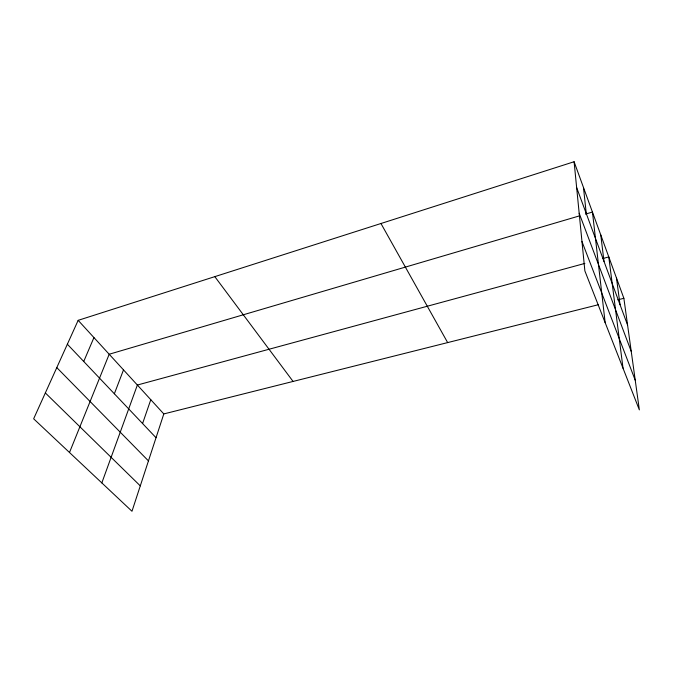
<?xml version="1.0" encoding="UTF-8"?>
<svg xmlns="http://www.w3.org/2000/svg" width="673" height="673" viewBox="0 0 673 673"><rect width="100%" height="100%" fill="white"/><g stroke="black" fill="none" stroke-linecap="round" stroke-linejoin="round"><path stroke-width="1.01" d="M598.448 304.692L163.808 413.929L131.984 511.261L33.65 418.799L78.161 320.34L574.094 161.739L623.871 298.299L639.35 409.882L584.871 270.891L574.094 161.739M142.583 423.536L150.794 399.703M101.825 482.903L137.368 385.032L584.879 263.412M114.36 393.772L123.504 369.881M69.496 452.508L109.186 354.242L579.386 215.907M83.73 361.485L93.942 337.577M585.409 214.132L592.442 212.062L605.153 322.645M602.815 258.541L608.787 256.918L623.03 368.24M617.772 299.838L623.871 298.299M45.343 392.931L140.287 485.872M56.793 367.609L148.455 460.896M67.367 344.223L156.027 437.719M78.161 320.34L163.808 413.929M214.813 276.637L293.075 381.44M380.96 223.503L447.654 342.591M581.968 241.54L635.236 380.237M579.184 213.274L631.24 351.441M576.643 187.59L627.581 325.059M616.476 278.016L620.043 304.709M600.779 234.953L604.001 261.427M583.466 187.456L586.267 213.56"/></g></svg>
